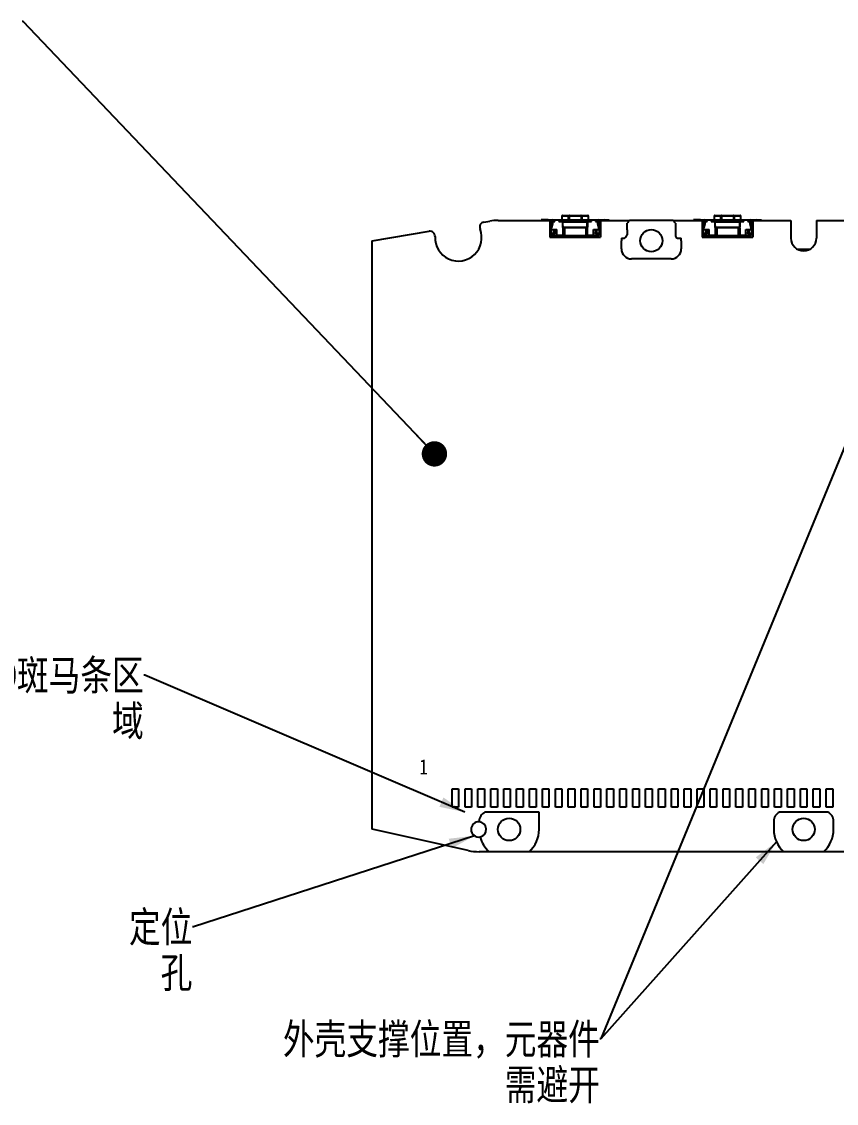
# Model space of a CAD drawing. Header units: millimetres. Extents: x 0 to 420, y 0 to 297.
# Drawn here: x 217 to 297.2, y 60.6 to 167.2 of the extents above; entities that cross this region are included whole.
import ezdxf

# ---------------------------------------------------------------- set-up
doc = ezdxf.new("R2010")
doc.units = ezdxf.units.MM
doc.header["$LTSCALE"] = 23.1
doc.layers.get('0').update_dxf_attribs({"linetype": 'CONTINUOUS'})
doc.styles.get("Standard").update_dxf_attribs({"font": 'txt', "width": 0.8})
doc.dimstyles.get("Standard").update_dxf_attribs({"dimtxt": 3, "dimasz": 2.5, "dimexe": 1.5, "dimexo": 0.4, "dimtad": 1, "dimzin": 0, "dimdsep": 46, "dimtxsty": 'STANDARD', "dimblk": '_FILLED', "dimblk1": '_FILLED', "dimblk2": '_FILLED', "dimcen": 0.09, "dimazin": 0, "dimtol": 1, "dimtp": 0.01, "dimtm": 0.01, "dimtfac": 1, "dimtofl": 0, "dimtmove": 0, "dimatfit": 3, "dimldrblk": '_FILLED', "dimfxl": 1, "dimtolj": 1, "dimtzin": 0, "dimarcsym": 0})

# ---------------------------------------------------------------- blocks, each defined once
blk = doc.blocks.new('_FILLED')
at = {"color": 0, "linetype": 'BYBLOCK'}
blk.add_solid([(0, 0), (-1, 0.2), (-1, -0.2)], dxfattribs=at)

msp = doc.modelspace()

# ---------------------------------------------------------------- linework, layer by layer
at = {"color": 7, "linetype": 'CONTINUOUS'}
for p, q in [((262.547, 147.457), (263.12, 147.553)), ((263.948, 147.622), (269.031, 147.622)), ((268.881, 147.672), (269.289, 147.672)), ((269.031, 147.622), (269.031, 145.972)), ((269.131, 146.316), (269.131, 147.512)), ((269.307, 147.247), (269.201, 146.922)), ((269.281, 147.168), (269.281, 147.512)), ((269.291, 147.672), (273.771, 147.672)), ((269.291, 147.522), (269.531, 147.522)), ((269.331, 147.522), (269.331, 147.401)), ((269.431, 147.672), (269.431, 147.522)), ((269.931, 147.522), (270.318, 147.522)), ((270.231, 148.072), (270.231, 147.672)), ((270.281, 148.122), (272.781, 148.122)), ((270.281, 147.522), (270.281, 146.922)), ((270.281, 147.222), (270.331, 147.222)), ((270.318, 147.672), (270.318, 147.522)), ((270.331, 147.048), (270.331, 147.656)), ((272.731, 147.048), (272.731, 147.656)), ((272.731, 147.222), (272.781, 147.222)), ((272.744, 147.522), (272.744, 147.672)), ((272.744, 147.522), (273.131, 147.522)), ((272.781, 146.922), (272.781, 147.522)), ((272.831, 147.672), (272.831, 148.072)), ((273.531, 147.522), (273.771, 147.522)), ((273.631, 147.522), (273.631, 147.672)), ((273.731, 147.522), (273.731, 147.401)), ((273.861, 146.922), (273.756, 147.247)), ((273.774, 147.672), (274.181, 147.672)), ((273.781, 147.512), (273.781, 147.168)), ((273.931, 146.316), (273.931, 147.512)), ((274.031, 147.622), (274.031, 145.972)), ((274.031, 147.622), (276.867, 147.622)), ((281.195, 147.622), (284.031, 147.622)), ((283.881, 147.672), (284.289, 147.672)), ((284.031, 147.622), (284.031, 145.972)), ((284.131, 146.316), (284.131, 147.512)), ((284.307, 147.247), (284.201, 146.922)), ((284.281, 147.168), (284.281, 147.512)), ((284.291, 147.672), (288.771, 147.672)), ((284.291, 147.522), (284.531, 147.522)), ((284.331, 147.522), (284.331, 147.401)), ((284.431, 147.672), (284.431, 147.522)), ((284.931, 147.522), (285.318, 147.522)), ((285.231, 148.072), (285.231, 147.672)), ((285.281, 148.122), (287.781, 148.122)), ((285.281, 147.522), (285.281, 146.922)), ((285.281, 147.222), (285.331, 147.222)), ((285.318, 147.672), (285.318, 147.522)), ((285.331, 147.048), (285.331, 147.656)), ((287.731, 147.048), (287.731, 147.656)), ((287.731, 147.222), (287.781, 147.222)), ((287.744, 147.522), (287.744, 147.672)), ((287.744, 147.522), (288.131, 147.522)), ((287.781, 146.922), (287.781, 147.522)), ((287.831, 147.672), (287.831, 148.072)), ((288.531, 147.522), (288.771, 147.522)), ((288.631, 147.522), (288.631, 147.672)), ((288.731, 147.522), (288.731, 147.401)), ((288.861, 146.922), (288.756, 147.247)), ((288.774, 147.672), (289.181, 147.672)), ((288.781, 147.512), (288.781, 147.168)), ((288.931, 146.316), (288.931, 147.512)), ((289.031, 147.622), (289.031, 145.972)), ((289.031, 147.622), (292.781, 147.622)), ((292.781, 147.622), (292.781, 145.872)), ((295.281, 147.622), (295.281, 145.872)), ((295.281, 147.622), (299.031, 147.622)), ((251.531, 145.605), (257.151, 146.55)), ((269.483, 146.316), (269.131, 146.316)), ((269.171, 146.716), (269.483, 146.716)), ((269.181, 146.316), (269.181, 146.122)), ((269.731, 146.122), (269.181, 146.122)), ((269.201, 146.772), (269.201, 146.922)), ((269.251, 146.722), (269.731, 146.722)), ((269.281, 146.722), (269.281, 146.716)), ((269.281, 146.122), (269.281, 145.972)), ((269.331, 146.716), (269.331, 146.722)), ((269.331, 146.122), (269.331, 146.316)), ((269.418, 146.416), (269.418, 146.616)), ((269.541, 146.416), (269.541, 146.616)), ((269.681, 145.972), (269.681, 146.122)), ((269.731, 146.122), (269.731, 146.722)), ((269.731, 146.122), (269.831, 146.122)), ((269.831, 146.022), (269.831, 146.122)), ((270.331, 146.121), (269.831, 146.121)), ((269.831, 146.022), (273.231, 146.022)), ((270.281, 146.922), (272.781, 146.922)), ((270.331, 146.872), (270.331, 146.121)), ((270.331, 146.872), (270.511, 146.872)), ((270.481, 146.142), (270.331, 146.121)), ((270.361, 146.872), (270.361, 146.922)), ((270.431, 146.948), (272.631, 146.948)), ((270.582, 146.051), (270.438, 146.022)), ((270.481, 146.872), (270.481, 146.142)), ((270.481, 146.142), (272.581, 146.142)), ((270.511, 146.872), (270.511, 146.922)), ((271.05, 146.022), (270.721, 146.054)), ((271.135, 146.022), (271.135, 145.972)), ((272.551, 146.872), (272.551, 146.922)), ((272.551, 146.872), (272.731, 146.872)), ((272.581, 146.872), (272.581, 146.142)), ((272.731, 146.121), (272.581, 146.142)), ((272.701, 146.872), (272.701, 146.922)), ((272.731, 146.872), (272.731, 146.121)), ((273.231, 146.121), (272.731, 146.121)), ((272.872, 145.972), (272.872, 146.022)), ((273.231, 146.122), (273.231, 146.022)), ((273.231, 146.122), (273.331, 146.122)), ((273.331, 146.122), (273.331, 146.722)), ((273.331, 146.722), (273.811, 146.722)), ((273.881, 146.122), (273.331, 146.122)), ((273.381, 146.122), (273.381, 145.972)), ((273.522, 146.616), (273.522, 146.416)), ((273.579, 146.716), (273.891, 146.716)), ((273.931, 146.316), (273.579, 146.316)), ((273.644, 146.616), (273.644, 146.416)), ((273.731, 146.716), (273.731, 146.722)), ((273.731, 146.122), (273.731, 146.316)), ((273.781, 146.716), (273.781, 146.722)), ((273.781, 145.972), (273.781, 146.122)), ((273.861, 146.772), (273.861, 146.922)), ((273.881, 146.122), (273.881, 146.316)), ((284.483, 146.316), (284.131, 146.316)), ((284.171, 146.716), (284.483, 146.716)), ((284.181, 146.316), (284.181, 146.122)), ((284.731, 146.122), (284.181, 146.122)), ((284.201, 146.772), (284.201, 146.922)), ((284.251, 146.722), (284.731, 146.722)), ((284.281, 146.722), (284.281, 146.716)), ((284.281, 146.122), (284.281, 145.972)), ((284.331, 146.716), (284.331, 146.722)), ((284.331, 146.122), (284.331, 146.316)), ((284.418, 146.416), (284.418, 146.616)), ((284.541, 146.416), (284.541, 146.616)), ((284.681, 145.972), (284.681, 146.122)), ((284.731, 146.122), (284.731, 146.722)), ((284.731, 146.122), (284.831, 146.122)), ((284.831, 146.022), (284.831, 146.122)), ((285.331, 146.121), (284.831, 146.121)), ((284.831, 146.022), (288.231, 146.022)), ((285.281, 146.922), (287.781, 146.922)), ((285.331, 146.872), (285.331, 146.121)), ((285.331, 146.872), (285.511, 146.872)), ((285.481, 146.142), (285.331, 146.121)), ((285.361, 146.872), (285.361, 146.922)), ((285.431, 146.948), (287.631, 146.948)), ((285.582, 146.051), (285.438, 146.022)), ((285.481, 146.872), (285.481, 146.142)), ((285.481, 146.142), (287.581, 146.142)), ((285.511, 146.872), (285.511, 146.922)), ((286.05, 146.022), (285.721, 146.054)), ((286.135, 146.022), (286.135, 145.972)), ((287.551, 146.872), (287.551, 146.922)), ((287.551, 146.872), (287.731, 146.872)), ((287.581, 146.872), (287.581, 146.142)), ((287.731, 146.121), (287.581, 146.142)), ((287.701, 146.872), (287.701, 146.922)), ((287.731, 146.872), (287.731, 146.121)), ((288.231, 146.121), (287.731, 146.121)), ((287.872, 145.972), (287.872, 146.022)), ((288.231, 146.122), (288.231, 146.022)), ((288.231, 146.122), (288.331, 146.122)), ((288.331, 146.122), (288.331, 146.722)), ((288.331, 146.722), (288.811, 146.722)), ((288.881, 146.122), (288.331, 146.122)), ((288.381, 146.122), (288.381, 145.972)), ((288.522, 146.616), (288.522, 146.416)), ((288.579, 146.716), (288.891, 146.716)), ((288.931, 146.316), (288.579, 146.316)), ((288.644, 146.616), (288.644, 146.416)), ((288.731, 146.716), (288.731, 146.722)), ((288.731, 146.122), (288.731, 146.316)), ((288.781, 146.716), (288.781, 146.722)), ((288.781, 145.972), (288.781, 146.122)), ((288.861, 146.772), (288.861, 146.922)), ((288.881, 146.122), (288.881, 146.316)), ((251.531, 87.639), (251.531, 145.605)), ((269.031, 145.972), (274.031, 145.972)), ((284.031, 145.972), (289.031, 145.972)), ((260.996, 85.541), (251.531, 87.639)), ((263.071, 85.422), (262.079, 85.422)), ((292.071, 85.422), (266.991, 85.422)), ((321.071, 85.422), (295.991, 85.422))]:
    msp.add_line(p, q, dxfattribs=at)
at = {"color": 4, "linetype": 'CONTINUOUS'}
for p, q in [((268.881, 147.672), (268.181, 147.672)), ((274.181, 147.672), (274.881, 147.672)), ((276.653, 146.741), (276.653, 147.361)), ((281.195, 147.622), (276.867, 147.622)), ((281.41, 147.361), (281.41, 146.129)), ((283.881, 147.672), (283.181, 147.672)), ((289.181, 147.672), (289.881, 147.672)), ((276.085, 144.822), (276.085, 145.622)), ((276.096, 145.879), (276.399, 145.879)), ((281.664, 145.879), (281.966, 145.879)), ((281.978, 145.622), (281.978, 144.822)), ((293.417, 144.787), (294.645, 144.787)), ((280.981, 143.826), (277.081, 143.826)), ((259.421, 89.822), (259.421, 91.622)), ((259.421, 91.622), (260.061, 91.622)), ((260.061, 91.622), (260.061, 89.822)), ((260.691, 89.822), (260.691, 91.622)), ((260.691, 91.622), (261.331, 91.622)), ((261.331, 91.622), (261.331, 89.822)), ((261.961, 89.822), (261.961, 91.622)), ((261.961, 91.622), (262.601, 91.622)), ((262.601, 91.622), (262.601, 89.822)), ((263.231, 89.822), (263.231, 91.622)), ((263.231, 91.622), (263.871, 91.622)), ((263.871, 91.622), (263.871, 89.822)), ((264.501, 89.822), (264.501, 91.622)), ((264.501, 91.622), (265.141, 91.622)), ((265.141, 91.622), (265.141, 89.822)), ((265.771, 89.822), (265.771, 91.622)), ((265.771, 91.622), (266.411, 91.622)), ((266.411, 91.622), (266.411, 89.822)), ((267.041, 89.822), (267.041, 91.622)), ((267.041, 91.622), (267.681, 91.622)), ((267.681, 91.622), (267.681, 89.822)), ((268.311, 89.822), (268.311, 91.622)), ((268.311, 91.622), (268.951, 91.622)), ((268.951, 91.622), (268.951, 89.822)), ((269.581, 89.822), (269.581, 91.622)), ((269.581, 91.622), (270.221, 91.622)), ((270.221, 91.622), (270.221, 89.822)), ((270.851, 89.822), (270.851, 91.622)), ((270.851, 91.622), (271.491, 91.622)), ((271.491, 91.622), (271.491, 89.822)), ((272.121, 91.622), (272.761, 91.622)), ((272.121, 89.822), (272.121, 91.622)), ((272.761, 91.622), (272.761, 89.822)), ((273.391, 91.622), (274.031, 91.622)), ((273.391, 89.822), (273.391, 91.622)), ((274.031, 91.622), (274.031, 89.822)), ((274.661, 91.622), (275.301, 91.622)), ((274.661, 89.822), (274.661, 91.622)), ((275.301, 91.622), (275.301, 89.822)), ((275.931, 91.622), (276.571, 91.622)), ((275.931, 89.822), (275.931, 91.622)), ((276.571, 91.622), (276.571, 89.822)), ((277.201, 91.622), (277.841, 91.622)), ((277.201, 89.822), (277.201, 91.622)), ((277.841, 91.622), (277.841, 89.822)), ((278.471, 91.622), (279.111, 91.622)), ((278.471, 89.822), (278.471, 91.622)), ((279.111, 91.622), (279.111, 89.822)), ((279.741, 91.622), (280.381, 91.622)), ((279.741, 89.822), (279.741, 91.622)), ((280.381, 91.622), (280.381, 89.822)), ((281.011, 91.622), (281.651, 91.622)), ((281.011, 89.822), (281.011, 91.622)), ((281.651, 91.622), (281.651, 89.822)), ((282.281, 91.622), (282.921, 91.622)), ((282.281, 89.822), (282.281, 91.622)), ((282.921, 91.622), (282.921, 89.822)), ((283.551, 91.622), (284.191, 91.622)), ((283.551, 89.822), (283.551, 91.622)), ((284.191, 91.622), (284.191, 89.822)), ((284.821, 91.622), (285.461, 91.622)), ((284.821, 89.822), (284.821, 91.622)), ((285.461, 91.622), (285.461, 89.822)), ((286.091, 91.622), (286.731, 91.622)), ((286.091, 89.822), (286.091, 91.622)), ((286.731, 91.622), (286.731, 89.822)), ((287.361, 91.622), (288.001, 91.622)), ((287.361, 89.822), (287.361, 91.622)), ((288.001, 91.622), (288.001, 89.822)), ((288.631, 91.622), (289.271, 91.622)), ((288.631, 89.822), (288.631, 91.622)), ((289.271, 91.622), (289.271, 89.822)), ((289.901, 91.622), (290.541, 91.622)), ((289.901, 89.822), (289.901, 91.622)), ((290.541, 91.622), (290.541, 89.822)), ((291.171, 91.622), (291.811, 91.622)), ((291.171, 89.822), (291.171, 91.622)), ((291.811, 91.622), (291.811, 89.822)), ((292.441, 91.622), (293.081, 91.622)), ((292.441, 89.822), (292.441, 91.622)), ((293.081, 91.622), (293.081, 89.822)), ((293.711, 91.622), (294.351, 91.622)), ((293.711, 89.822), (293.711, 91.622)), ((294.351, 91.622), (294.351, 89.822)), ((294.981, 91.622), (295.621, 91.622)), ((294.981, 89.822), (294.981, 91.622)), ((295.621, 91.622), (295.621, 89.822)), ((296.251, 91.622), (296.891, 91.622)), ((296.251, 89.822), (296.251, 91.622)), ((296.891, 91.622), (296.891, 89.822)), ((260.061, 89.822), (259.421, 89.822)), ((261.331, 89.822), (260.691, 89.822)), ((262.601, 89.822), (261.961, 89.822)), ((263.871, 89.822), (263.231, 89.822)), ((265.141, 89.822), (264.501, 89.822)), ((266.411, 89.822), (265.771, 89.822)), ((267.681, 89.822), (267.041, 89.822)), ((268.951, 89.822), (268.311, 89.822)), ((270.221, 89.822), (269.581, 89.822)), ((271.491, 89.822), (270.851, 89.822)), ((272.761, 89.822), (272.121, 89.822)), ((274.031, 89.822), (273.391, 89.822)), ((275.301, 89.822), (274.661, 89.822)), ((276.571, 89.822), (275.931, 89.822)), ((277.841, 89.822), (277.201, 89.822)), ((279.111, 89.822), (278.471, 89.822)), ((280.381, 89.822), (279.741, 89.822)), ((281.651, 89.822), (281.011, 89.822)), ((282.921, 89.822), (282.281, 89.822)), ((284.191, 89.822), (283.551, 89.822)), ((285.461, 89.822), (284.821, 89.822)), ((286.731, 89.822), (286.091, 89.822)), ((288.001, 89.822), (287.361, 89.822)), ((289.271, 89.822), (288.631, 89.822)), ((290.541, 89.822), (289.901, 89.822)), ((291.811, 89.822), (291.171, 89.822)), ((293.081, 89.822), (292.441, 89.822)), ((294.351, 89.822), (293.711, 89.822)), ((295.621, 89.822), (294.981, 89.822)), ((296.891, 89.822), (296.251, 89.822)), ((267.978, 89.322), (262.653, 89.322)), ((267.978, 87.622), (267.978, 89.322)), ((296.409, 89.322), (291.653, 89.322)), ((262.085, 88.422), (262.085, 88.37)), ((291.085, 88.422), (291.085, 87.622)), ((296.978, 87.622), (296.978, 88.422)), ((266.991, 85.422), (263.071, 85.422)), ((295.991, 85.422), (292.071, 85.422))]:
    msp.add_line(p, q, dxfattribs=at)
at = {"color": 9, "linetype": 'CONTINUOUS'}
for p, q in [((268.681, 147.672), (268.681, 147.622)), ((269.131, 147.512), (269.281, 147.512)), ((269.231, 147.672), (269.231, 147.66)), ((269.291, 147.672), (269.291, 147.522)), ((269.331, 147.672), (269.331, 147.522)), ((269.531, 147.522), (269.531, 147.672)), ((269.931, 147.672), (269.931, 147.522)), ((270.028, 147.522), (270.028, 147.672)), ((270.125, 147.522), (270.125, 147.672)), ((270.231, 148.072), (272.831, 148.072)), ((270.231, 147.672), (270.231, 147.522)), ((270.256, 147.672), (270.256, 148.072)), ((270.331, 147.472), (272.731, 147.472)), ((270.851, 148.122), (270.851, 147.672)), ((270.946, 148.072), (270.946, 147.672)), ((272.116, 148.072), (272.116, 147.672)), ((272.211, 147.672), (272.211, 148.122)), ((272.806, 148.072), (272.806, 147.672)), ((272.831, 147.522), (272.831, 147.672)), ((272.937, 147.672), (272.937, 147.522)), ((273.034, 147.522), (273.034, 147.672)), ((273.131, 147.522), (273.131, 147.672)), ((273.531, 147.672), (273.531, 147.522)), ((273.731, 147.522), (273.731, 147.672)), ((273.771, 147.672), (273.771, 147.522)), ((273.931, 147.512), (273.781, 147.512)), ((273.831, 147.66), (273.831, 147.672)), ((274.381, 147.672), (274.381, 147.622)), ((283.681, 147.672), (283.681, 147.622)), ((284.131, 147.512), (284.281, 147.512)), ((284.231, 147.672), (284.231, 147.66)), ((284.291, 147.672), (284.291, 147.522)), ((284.331, 147.672), (284.331, 147.522)), ((284.531, 147.522), (284.531, 147.672)), ((284.931, 147.672), (284.931, 147.522)), ((285.028, 147.522), (285.028, 147.672)), ((285.125, 147.522), (285.125, 147.672)), ((285.231, 148.072), (287.831, 148.072)), ((285.231, 147.672), (285.231, 147.522)), ((285.256, 147.672), (285.256, 148.072)), ((285.331, 147.472), (287.731, 147.472)), ((285.851, 148.122), (285.851, 147.672)), ((285.946, 148.072), (285.946, 147.672)), ((287.116, 148.072), (287.116, 147.672)), ((287.211, 147.672), (287.211, 148.122)), ((287.806, 148.072), (287.806, 147.672)), ((287.831, 147.522), (287.831, 147.672)), ((287.937, 147.672), (287.937, 147.522)), ((288.034, 147.522), (288.034, 147.672)), ((288.131, 147.522), (288.131, 147.672)), ((288.531, 147.672), (288.531, 147.522)), ((288.731, 147.522), (288.731, 147.672)), ((288.771, 147.672), (288.771, 147.522)), ((288.931, 147.512), (288.781, 147.512)), ((288.831, 147.66), (288.831, 147.672)), ((289.381, 147.672), (289.381, 147.622)), ((269.201, 146.861), (269.131, 146.861)), ((269.201, 146.794), (269.131, 146.794)), ((269.167, 146.316), (269.167, 146.715)), ((269.418, 146.616), (269.541, 146.616)), ((269.541, 146.416), (269.418, 146.416)), ((272.277, 146.022), (272.277, 145.972)), ((272.417, 145.972), (272.417, 146.022)), ((273.522, 146.616), (273.644, 146.616)), ((273.644, 146.416), (273.522, 146.416)), ((273.931, 146.861), (273.861, 146.861)), ((273.861, 146.794), (273.931, 146.794)), ((273.895, 146.715), (273.895, 146.316)), ((284.201, 146.861), (284.131, 146.861)), ((284.201, 146.794), (284.131, 146.794)), ((284.167, 146.316), (284.167, 146.715)), ((284.418, 146.616), (284.541, 146.616)), ((284.541, 146.416), (284.418, 146.416)), ((287.277, 146.022), (287.277, 145.972)), ((287.417, 145.972), (287.417, 146.022)), ((288.522, 146.616), (288.644, 146.616)), ((288.644, 146.416), (288.522, 146.416)), ((288.931, 146.861), (288.861, 146.861)), ((288.861, 146.794), (288.931, 146.794)), ((288.895, 146.715), (288.895, 146.316))]:
    msp.add_line(p, q, dxfattribs=at)
at = {"color": 7, "linetype": 'CONTINUOUS'}
for centre in [(279.031, 145.622), (265.031, 87.622), (294.031, 87.622)]:
    msp.add_circle(centre, 1.1, dxfattribs=at)
for centre, radius, start, end in [((262.63, 146.964), 0.5, 99.54103, 201.83811), ((263.948, 142.622), 5, 90, 99.54103), ((268.681, 147.472), 0.2, 90, 131.28285), ((269.291, 147.512), 0.16, 90, 180), ((269.291, 147.512), 0.01, 90, 180), ((268.831, 147.401), 0.5, 342, 360), ((270.281, 148.072), 0.05, 90, 180), ((272.781, 148.072), 0.05, 0, 90), ((274.231, 147.401), 0.5, 180, 198.00416), ((273.771, 147.512), 0.16, 0, 90), ((273.771, 147.512), 0.01, 0, 90), ((274.381, 147.472), 0.2, 48.71714, 90), ((283.681, 147.472), 0.2, 90, 131.28285), ((284.291, 147.512), 0.16, 90, 180), ((284.291, 147.512), 0.01, 90, 180), ((283.831, 147.401), 0.5, 342, 360), ((285.281, 148.072), 0.05, 90, 180), ((287.781, 148.072), 0.05, 0, 90), ((289.231, 147.401), 0.5, 180, 198.00416), ((288.771, 147.512), 0.16, 0, 90), ((288.771, 147.512), 0.01, 0, 90), ((289.381, 147.472), 0.2, 48.71714, 90), ((257.234, 146.057), 0.5, 357.24395, 99.54103), ((260.031, 145.922), 2.3, 177.24395, 21.83811), ((269.171, 146.683), 0.0331, 90.00858, 96.25713), ((269.251, 146.772), 0.05, 180, 270), ((270.431, 147.048), 0.1, 180, 270), ((271.006, 146.972), 0.05, 208.27933, 270), ((272.056, 146.972), 0.05, 270, 331.72067), ((272.631, 147.048), 0.1, 270, 360), ((273.811, 146.772), 0.05, 270, 360), ((273.891, 146.683), 0.0331, 83.74287, 89.99142), ((284.171, 146.683), 0.0331, 90.00858, 96.25713), ((284.251, 146.772), 0.05, 180, 270), ((285.431, 147.048), 0.1, 180, 270), ((286.006, 146.972), 0.05, 208.27933, 270), ((287.056, 146.972), 0.05, 270, 331.72067), ((287.631, 147.048), 0.1, 270, 360), ((288.811, 146.772), 0.05, 270, 360), ((288.891, 146.683), 0.0331, 83.74287, 89.99142), ((294.031, 145.872), 1.25, 180, 360), ((262.031, 87.622), 0.75, 85.91012, 180), ((262.031, 87.622), 0.75, 180, 281.28477), ((262.079, 90.422), 5, 257.5, 270)]:
    msp.add_arc(centre, radius, start, end, dxfattribs=at)
at = {"color": 4, "linetype": 'CONTINUOUS'}
for centre, radius, start, end in [((279.031, 145.622), 2.947, 137.25245, 143.82506), ((279.031, 145.622), 2.947, 36.17494, 42.74755), ((279.031, 145.622), 2.947, 174.99862, 180), ((279.031, 145.622), 2.947, 0, 5.00138), ((277.081, 144.822), 0.997, 180, 270), ((280.981, 144.822), 0.997, 270, 360), ((263.081, 88.422), 0.997, 115.42435, 180), ((292.081, 88.422), 0.997, 115.42435, 180), ((295.981, 88.422), 0.997, 0, 64.57565), ((262.031, 87.622), 0.75, 281.28477, 85.91012), ((265.031, 87.622), 2.947, 311.6993, 360), ((294.031, 87.622), 2.947, 180, 228.3007), ((294.031, 87.622), 2.947, 311.6993, 360), ((265.031, 87.622), 2.947, 194.45488, 228.3007)]:
    msp.add_arc(centre, radius, start, end, dxfattribs=at)
at = {"color": 7, "linetype": 'CONTINUOUS'}
for centre in [(270.664, 146.043), (285.664, 146.043)]:
    msp.add_ellipse(centre, major_axis=(0.1, 0), ratio=0.137931, start_param=0.9599311, end_param=2.5307274, dxfattribs=at)
at = {"color": 9, "linetype": 'CONTINUOUS'}
for points, knots in [([(270.281, 148.122), (270.279, 148.122), (270.276, 148.121), (270.271, 148.118), (270.267, 148.114), (270.262, 148.105), (270.257, 148.091), (270.256, 148.079), (270.256, 148.072)], [0, 0, 0, 0, 0.0824715, 0.1734329, 0.2779892, 0.3982674, 0.6815279, 1, 1, 1, 1]), ([(270.973, 148.122), (270.971, 148.122), (270.968, 148.121), (270.962, 148.118), (270.958, 148.114), (270.952, 148.105), (270.947, 148.091), (270.946, 148.079), (270.946, 148.072)], [0, 0, 0, 0, 0.0872276, 0.1818669, 0.2885522, 0.4092931, 0.6885356, 1, 1, 1, 1]), ([(272.116, 148.072), (272.116, 148.079), (272.115, 148.091), (272.11, 148.105), (272.104, 148.114), (272.1, 148.118), (272.094, 148.121), (272.091, 148.122), (272.089, 148.122)], [0, 0, 0, 0, 0.3114644, 0.5907069, 0.7114478, 0.8181331, 0.9127724, 1, 1, 1, 1]), ([(272.806, 148.072), (272.806, 148.079), (272.805, 148.091), (272.801, 148.105), (272.795, 148.114), (272.791, 148.118), (272.786, 148.121), (272.783, 148.122), (272.781, 148.122)], [0, 0, 0, 0, 0.3184721, 0.6017326, 0.7220108, 0.8265671, 0.9175285, 1, 1, 1, 1]), ([(285.281, 148.122), (285.279, 148.122), (285.276, 148.121), (285.271, 148.118), (285.267, 148.114), (285.262, 148.105), (285.257, 148.091), (285.256, 148.079), (285.256, 148.072)], [0, 0, 0, 0, 0.0824715, 0.1734329, 0.2779892, 0.3982674, 0.6815279, 1, 1, 1, 1]), ([(285.973, 148.122), (285.971, 148.122), (285.968, 148.121), (285.962, 148.118), (285.958, 148.114), (285.952, 148.105), (285.947, 148.091), (285.946, 148.079), (285.946, 148.072)], [0, 0, 0, 0, 0.0872276, 0.1818669, 0.2885522, 0.4092931, 0.6885356, 1, 1, 1, 1]), ([(287.116, 148.072), (287.116, 148.079), (287.115, 148.091), (287.11, 148.105), (287.104, 148.114), (287.1, 148.118), (287.094, 148.121), (287.091, 148.122), (287.089, 148.122)], [0, 0, 0, 0, 0.3114644, 0.5907069, 0.7114478, 0.8181331, 0.9127724, 1, 1, 1, 1]), ([(287.806, 148.072), (287.806, 148.079), (287.805, 148.091), (287.801, 148.105), (287.795, 148.114), (287.791, 148.118), (287.786, 148.121), (287.783, 148.122), (287.781, 148.122)], [0, 0, 0, 0, 0.3184721, 0.6017326, 0.7220108, 0.8265671, 0.9175285, 1, 1, 1, 1])]:
    msp.add_open_spline(points, degree=3, knots=knots, dxfattribs=at)
at = {"color": 7, "linetype": 'CONTINUOUS'}
for points, knots in [([(270.318, 147.672), (270.319, 147.672), (270.323, 147.672), (270.327, 147.668), (270.33, 147.663), (270.331, 147.659), (270.331, 147.656)], [0, 0, 0, 0, 0.2324913, 0.4473774, 0.6915453, 1, 1, 1, 1]), ([(270.331, 147.518), (270.33, 147.52), (270.327, 147.521), (270.323, 147.522), (270.319, 147.522), (270.318, 147.522)], [0, 0, 0, 0, 0.3534483, 0.6345364, 1, 1, 1, 1]), ([(272.731, 147.656), (272.731, 147.659), (272.732, 147.663), (272.735, 147.668), (272.739, 147.672), (272.743, 147.672), (272.744, 147.672)], [0, 0, 0, 0, 0.3084547, 0.5526226, 0.7675087, 1, 1, 1, 1]), ([(272.744, 147.522), (272.743, 147.522), (272.74, 147.522), (272.735, 147.521), (272.732, 147.52), (272.731, 147.518)], [0, 0, 0, 0, 0.3654636, 0.6465517, 1, 1, 1, 1]), ([(285.318, 147.672), (285.319, 147.672), (285.323, 147.672), (285.327, 147.668), (285.33, 147.663), (285.331, 147.659), (285.331, 147.656)], [0, 0, 0, 0, 0.2324913, 0.4473774, 0.6915453, 1, 1, 1, 1]), ([(285.331, 147.518), (285.33, 147.52), (285.327, 147.521), (285.323, 147.522), (285.319, 147.522), (285.318, 147.522)], [0, 0, 0, 0, 0.3534483, 0.6345364, 1, 1, 1, 1]), ([(287.731, 147.656), (287.731, 147.659), (287.732, 147.663), (287.735, 147.668), (287.739, 147.672), (287.743, 147.672), (287.744, 147.672)], [0, 0, 0, 0, 0.3084547, 0.5526226, 0.7675087, 1, 1, 1, 1]), ([(287.744, 147.522), (287.743, 147.522), (287.74, 147.522), (287.735, 147.521), (287.732, 147.52), (287.731, 147.518)], [0, 0, 0, 0, 0.3654636, 0.6465517, 1, 1, 1, 1]), ([(269.132, 146.689), (269.132, 146.688), (269.131, 146.684), (269.131, 146.681), (269.131, 146.678)], [0, 0, 0, 0, 0.2810342, 1, 1, 1, 1]), ([(269.167, 146.715), (269.159, 146.712), (269.148, 146.706), (269.137, 146.696), (269.133, 146.691), (269.132, 146.689)], [0, 0, 0, 0, 0.5983574, 0.8209633, 1, 1, 1, 1]), ([(269.418, 146.616), (269.418, 146.629), (269.415, 146.653), (269.405, 146.681), (269.393, 146.699), (269.383, 146.708), (269.372, 146.714), (269.364, 146.716), (269.36, 146.716)], [0, 0, 0, 0, 0.30692, 0.5836741, 0.7045659, 0.812547, 0.9096092, 1, 1, 1, 1]), ([(269.36, 146.316), (269.364, 146.316), (269.372, 146.317), (269.383, 146.323), (269.393, 146.333), (269.405, 146.35), (269.415, 146.378), (269.418, 146.403), (269.418, 146.416)], [0, 0, 0, 0, 0.0903908, 0.1874532, 0.2954343, 0.4163262, 0.6930803, 1, 1, 1, 1]), ([(269.483, 146.716), (269.487, 146.716), (269.495, 146.714), (269.506, 146.708), (269.516, 146.699), (269.528, 146.681), (269.538, 146.653), (269.541, 146.629), (269.541, 146.616)], [0, 0, 0, 0, 0.0903908, 0.1874532, 0.2954343, 0.4163262, 0.6930803, 1, 1, 1, 1]), ([(269.541, 146.416), (269.541, 146.403), (269.538, 146.378), (269.528, 146.35), (269.516, 146.333), (269.506, 146.323), (269.495, 146.317), (269.487, 146.316), (269.483, 146.316)], [0, 0, 0, 0, 0.30692, 0.5836741, 0.7045659, 0.812547, 0.9096092, 1, 1, 1, 1]), ([(273.522, 146.616), (273.522, 146.629), (273.524, 146.653), (273.534, 146.681), (273.546, 146.699), (273.556, 146.708), (273.567, 146.714), (273.575, 146.716), (273.579, 146.716)], [0, 0, 0, 0, 0.30692, 0.5836741, 0.7045659, 0.812547, 0.9096092, 1, 1, 1, 1]), ([(273.579, 146.316), (273.575, 146.316), (273.567, 146.317), (273.556, 146.323), (273.546, 146.333), (273.534, 146.35), (273.524, 146.378), (273.522, 146.403), (273.522, 146.416)], [0, 0, 0, 0, 0.0903908, 0.1874532, 0.2954343, 0.4163262, 0.6930803, 1, 1, 1, 1]), ([(273.702, 146.716), (273.698, 146.716), (273.69, 146.714), (273.679, 146.708), (273.669, 146.699), (273.657, 146.681), (273.647, 146.653), (273.644, 146.629), (273.644, 146.616)], [0, 0, 0, 0, 0.0903908, 0.1874532, 0.2954343, 0.4163262, 0.6930803, 1, 1, 1, 1]), ([(273.644, 146.416), (273.644, 146.403), (273.647, 146.378), (273.657, 146.35), (273.669, 146.333), (273.679, 146.323), (273.69, 146.317), (273.698, 146.316), (273.702, 146.316)], [0, 0, 0, 0, 0.30692, 0.5836741, 0.7045659, 0.812547, 0.9096092, 1, 1, 1, 1]), ([(273.93, 146.689), (273.929, 146.691), (273.925, 146.696), (273.914, 146.706), (273.903, 146.712), (273.895, 146.715)], [0, 0, 0, 0, 0.1790367, 0.4016426, 1, 1, 1, 1]), ([(273.931, 146.678), (273.931, 146.679), (273.931, 146.683), (273.93, 146.686), (273.93, 146.689)], [0, 0, 0, 0, 0.2198436, 1, 1, 1, 1]), ([(284.132, 146.689), (284.132, 146.688), (284.131, 146.684), (284.131, 146.681), (284.131, 146.678)], [0, 0, 0, 0, 0.2810342, 1, 1, 1, 1]), ([(284.167, 146.715), (284.159, 146.712), (284.148, 146.706), (284.137, 146.696), (284.133, 146.691), (284.132, 146.689)], [0, 0, 0, 0, 0.5983574, 0.8209633, 1, 1, 1, 1]), ([(284.418, 146.616), (284.418, 146.629), (284.415, 146.653), (284.405, 146.681), (284.393, 146.699), (284.383, 146.708), (284.372, 146.714), (284.364, 146.716), (284.36, 146.716)], [0, 0, 0, 0, 0.30692, 0.5836741, 0.7045659, 0.812547, 0.9096092, 1, 1, 1, 1]), ([(284.36, 146.316), (284.364, 146.316), (284.372, 146.317), (284.383, 146.323), (284.393, 146.333), (284.405, 146.35), (284.415, 146.378), (284.418, 146.403), (284.418, 146.416)], [0, 0, 0, 0, 0.0903908, 0.1874532, 0.2954343, 0.4163262, 0.6930803, 1, 1, 1, 1]), ([(284.483, 146.716), (284.487, 146.716), (284.495, 146.714), (284.506, 146.708), (284.516, 146.699), (284.528, 146.681), (284.538, 146.653), (284.541, 146.629), (284.541, 146.616)], [0, 0, 0, 0, 0.0903908, 0.1874532, 0.2954343, 0.4163262, 0.6930803, 1, 1, 1, 1]), ([(284.541, 146.416), (284.541, 146.403), (284.538, 146.378), (284.528, 146.35), (284.516, 146.333), (284.506, 146.323), (284.495, 146.317), (284.487, 146.316), (284.483, 146.316)], [0, 0, 0, 0, 0.30692, 0.5836741, 0.7045659, 0.812547, 0.9096092, 1, 1, 1, 1]), ([(288.522, 146.616), (288.522, 146.629), (288.524, 146.653), (288.534, 146.681), (288.546, 146.699), (288.556, 146.708), (288.567, 146.714), (288.575, 146.716), (288.579, 146.716)], [0, 0, 0, 0, 0.30692, 0.5836741, 0.7045659, 0.812547, 0.9096092, 1, 1, 1, 1]), ([(288.579, 146.316), (288.575, 146.316), (288.567, 146.317), (288.556, 146.323), (288.546, 146.333), (288.534, 146.35), (288.524, 146.378), (288.522, 146.403), (288.522, 146.416)], [0, 0, 0, 0, 0.0903908, 0.1874532, 0.2954343, 0.4163262, 0.6930803, 1, 1, 1, 1]), ([(288.702, 146.716), (288.698, 146.716), (288.69, 146.714), (288.679, 146.708), (288.669, 146.699), (288.657, 146.681), (288.647, 146.653), (288.644, 146.629), (288.644, 146.616)], [0, 0, 0, 0, 0.0903908, 0.1874532, 0.2954343, 0.4163262, 0.6930803, 1, 1, 1, 1]), ([(288.644, 146.416), (288.644, 146.403), (288.647, 146.378), (288.657, 146.35), (288.669, 146.333), (288.679, 146.323), (288.69, 146.317), (288.698, 146.316), (288.702, 146.316)], [0, 0, 0, 0, 0.30692, 0.5836741, 0.7045659, 0.812547, 0.9096092, 1, 1, 1, 1]), ([(288.93, 146.689), (288.929, 146.691), (288.925, 146.696), (288.914, 146.706), (288.903, 146.712), (288.895, 146.715)], [0, 0, 0, 0, 0.1790367, 0.4016426, 1, 1, 1, 1]), ([(288.931, 146.678), (288.931, 146.679), (288.931, 146.683), (288.93, 146.686), (288.93, 146.689)], [0, 0, 0, 0, 0.2198436, 1, 1, 1, 1])]:
    msp.add_open_spline(points, degree=3, knots=knots, dxfattribs=at)
at = {"color": 4, "linetype": 'CONTINUOUS'}
for points, knots in [([(276.399, 145.879), (276.502, 145.956), (276.671, 146.167), (276.722, 146.495), (276.675, 146.683), (276.653, 146.741)], [0, 0, 0, 0, 0.4059818, 0.8057524, 1, 1, 1, 1]), ([(281.41, 146.129), (281.41, 146.086), (281.433, 145.998), (281.53, 145.902), (281.62, 145.879), (281.664, 145.879)], [0, 0, 0, 0, 0.3304852, 0.6626621, 1, 1, 1, 1])]:
    msp.add_open_spline(points, degree=3, knots=knots, dxfattribs=at)

# ---------------------------------------------------------------- texts
at = {"color": 2, "linetype": 'CONTINUOUS', "line_spacing_factor": 0.9}
for s, insert, char_height, width, attachment_point in [('LCD斑马条区域', (229.056, 104.323), 3, 19.2, 3), ('1', (256.207, 94.54), 1.5, 1.2, 1), ('定位孔', (233.843, 79.512), 3, 7.2, 3), ('外壳支撑位置，元器件需避开', (273.961, 68.476), 3, 31.2, 3)]:
    msp.add_mtext(s, dxfattribs=dict(at, insert=insert, char_height=char_height, width=width, attachment_point=attachment_point))

# ---------------------------------------------------------------- leaders
at = {"color": 2, "linetype": 'CONTINUOUS'}
for points, override in [([(257.676, 124.619), (217.178, 167.206), (217.078, 167.206)], {"dimtad": 0, "dimldrblk": 'DOT'}), ([(306.503, 145.901), (274.061, 66.976), (273.961, 66.976)], {"dimtad": 0}), ([(260.665, 89.322), (229.156, 102.823), (229.056, 102.823)], {"dimtad": 0}), ([(261.615, 86.999), (233.943, 78.012), (233.843, 78.012)], {"dimtad": 0}), ([(291.348, 86.404), (274.061, 66.976), (273.961, 66.976)], {"dimtad": 0})]:
    msp.add_leader(points, dimstyle='STANDARD', override=override, dxfattribs=at)

doc.saveas('drawing.dxf')
